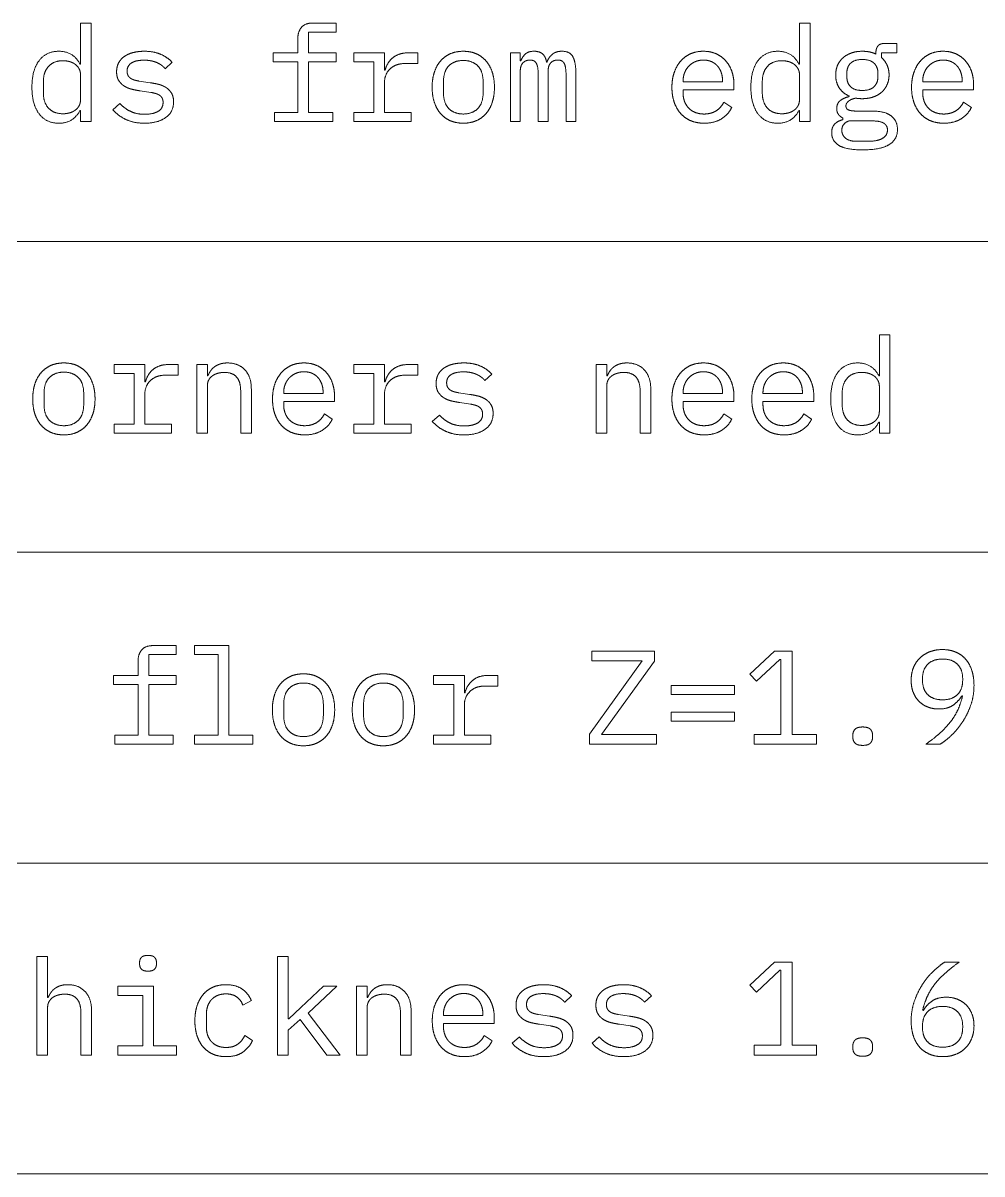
# Model space of a CAD drawing. Header units: millimetres. Extents: x 22 to 584, y 11 to 410.
# Drawn here: x 539.46 to 561.07, y 305 to 330.92 of the extents above; entities that cross this region are included whole.
import ezdxf

# ---------------------------------------------------------------- set-up
doc = ezdxf.new("R2010")
doc.units = ezdxf.units.MM
doc.layers.add('dims', color=7, linetype='Continuous', lineweight=5)

msp = doc.modelspace()

# ---------------------------------------------------------------- linework, layer by layer
at = {"layer": 'dims'}
for p, q in [((540.756, 330.916), (540.756, 329.992)), ((540.996, 330.916), (540.756, 330.916)), ((540.996, 328.696), (540.996, 330.916)), ((545.892, 330.712), (546.513, 330.712)), ((545.892, 330.244), (545.892, 330.712)), ((546.513, 330.916), (545.994, 330.916)), ((546.513, 330.712), (546.513, 330.916)), ((556.956, 330.916), (556.956, 329.992)), ((557.196, 330.916), (556.956, 330.916)), ((557.196, 328.696), (557.196, 330.916)), ((545.652, 330.562), (545.652, 330.244)), ((559.149, 330.454), (558.864, 330.454)), ((559.149, 330.244), (559.149, 330.454)), ((545.1, 330.244), (545.1, 330.04)), ((545.652, 330.244), (545.1, 330.244)), ((546.513, 330.244), (545.892, 330.244)), ((546.513, 330.04), (546.513, 330.244)), ((546.912, 330.244), (546.912, 330.04)), ((547.605, 330.244), (546.912, 330.244)), ((547.605, 329.854), (547.605, 330.244)), ((548.358, 330.244), (548.142, 330.244)), ((548.358, 330.004), (548.358, 330.244)), ((550.443, 330.244), (550.443, 328.696)), ((550.665, 330.244), (550.443, 330.244)), ((550.665, 330.064), (550.665, 330.244)), ((558.678, 330.244), (558.678, 330.217)), ((558.801, 330.244), (559.149, 330.244)), ((558.801, 330.139), (558.801, 330.244)), ((540.756, 329.992), (540.744, 329.992)), ((542.667, 329.884), (542.823, 330.031)), ((545.1, 330.04), (545.652, 330.04)), ((545.652, 330.04), (545.652, 328.9)), ((545.892, 330.04), (546.513, 330.04)), ((545.892, 328.9), (545.892, 330.04)), ((546.912, 330.04), (547.365, 330.04)), ((547.365, 330.04), (547.365, 328.9)), ((548.067, 330.004), (548.358, 330.004)), ((550.677, 330.064), (550.665, 330.064)), ((551.265, 330.037), (551.256, 330.037)), ((556.956, 329.992), (556.944, 329.992)), ((540.756, 329.749), (540.756, 329.191)), ((547.62, 329.854), (547.605, 329.854)), ((550.665, 328.696), (550.665, 329.833)), ((551.07, 329.731), (551.07, 328.696)), ((551.292, 328.696), (551.292, 329.833)), ((551.697, 329.731), (551.697, 328.696)), ((551.919, 328.696), (551.919, 329.77)), ((556.956, 329.749), (556.956, 329.191)), ((558.024, 329.704), (558.024, 329.791)), ((558.723, 329.791), (558.723, 329.704)), ((539.919, 329.338), (539.919, 329.602)), ((542.322, 329.572), (542.079, 329.608)), ((547.605, 328.9), (547.605, 329.569)), ((548.934, 329.359), (548.934, 329.581)), ((549.828, 329.581), (549.828, 329.359)), ((554.334, 329.59), (554.334, 329.611)), ((555.222, 329.59), (554.334, 329.59)), ((554.334, 329.41), (555.48, 329.41)), ((554.334, 329.338), (554.334, 329.41)), ((555.222, 329.623), (555.222, 329.59)), ((555.48, 329.41), (555.48, 329.524)), ((556.119, 329.338), (556.119, 329.602)), ((559.734, 329.59), (559.734, 329.611)), ((560.622, 329.59), (559.734, 329.59)), ((559.734, 329.41), (560.88, 329.41)), ((559.734, 329.338), (559.734, 329.41)), ((560.622, 329.623), (560.622, 329.59)), ((560.88, 329.41), (560.88, 329.524)), ((542.1, 329.389), (542.343, 329.353)), ((555.429, 329.017), (555.252, 329.137)), ((558.075, 329.272), (558.075, 329.26)), ((560.829, 329.017), (560.652, 329.137)), ((540.744, 328.948), (540.756, 328.948)), ((540.756, 328.948), (540.756, 328.696)), ((541.644, 329.104), (541.482, 328.963)), ((545.13, 328.9), (545.13, 328.696)), ((545.652, 328.9), (545.13, 328.9)), ((546.444, 328.9), (545.892, 328.9)), ((546.444, 328.696), (546.444, 328.9)), ((546.912, 328.9), (546.912, 328.696)), ((547.365, 328.9), (546.912, 328.9)), ((548.205, 328.9), (547.605, 328.9)), ((548.205, 328.696), (548.205, 328.9)), ((556.944, 328.948), (556.956, 328.948)), ((556.956, 328.948), (556.956, 328.696)), ((558.594, 328.933), (558.252, 328.933)), ((540.756, 328.696), (540.996, 328.696)), ((545.13, 328.696), (546.444, 328.696)), ((546.912, 328.696), (548.205, 328.696)), ((550.443, 328.696), (550.665, 328.696)), ((551.07, 328.696), (551.292, 328.696)), ((551.697, 328.696), (551.919, 328.696)), ((556.956, 328.696), (557.196, 328.696)), ((557.934, 328.777), (557.934, 328.741)), ((558.066, 328.711), (558.603, 328.711)), ((558.495, 328.252), (558.261, 328.252)), ((436.843, 326), (584, 326)), ((558.756, 323.898), (558.756, 322.974)), ((558.996, 323.898), (558.756, 323.898)), ((558.996, 321.678), (558.996, 323.898)), ((541.512, 323.226), (541.512, 323.022)), ((542.205, 323.226), (541.512, 323.226)), ((542.205, 322.836), (542.205, 323.226)), ((542.958, 323.226), (542.742, 323.226)), ((542.958, 322.986), (542.958, 323.226)), ((543.375, 323.226), (543.375, 321.678)), ((543.615, 323.226), (543.375, 323.226)), ((543.615, 322.974), (543.615, 323.226)), ((546.912, 323.226), (546.912, 323.022)), ((547.605, 323.226), (546.912, 323.226)), ((547.605, 322.836), (547.605, 323.226)), ((548.358, 323.226), (548.142, 323.226)), ((548.358, 322.986), (548.358, 323.226)), ((552.375, 323.226), (552.375, 321.678)), ((552.615, 323.226), (552.375, 323.226)), ((552.615, 322.974), (552.615, 323.226)), ((541.512, 323.022), (541.965, 323.022)), ((541.965, 323.022), (541.965, 321.882)), ((542.667, 322.986), (542.958, 322.986)), ((543.627, 322.974), (543.615, 322.974)), ((546.912, 323.022), (547.365, 323.022)), ((547.365, 323.022), (547.365, 321.882)), ((548.067, 322.986), (548.358, 322.986)), ((549.867, 322.866), (550.023, 323.013)), ((552.627, 322.974), (552.615, 322.974)), ((558.756, 322.974), (558.744, 322.974)), ((542.22, 322.836), (542.205, 322.836)), ((543.615, 321.678), (543.615, 322.752)), ((544.605, 321.678), (544.605, 322.671)), ((547.62, 322.836), (547.605, 322.836)), ((552.615, 321.678), (552.615, 322.752)), ((553.605, 321.678), (553.605, 322.671)), ((558.756, 322.731), (558.756, 322.173)), ((539.934, 322.341), (539.934, 322.563)), ((540.828, 322.563), (540.828, 322.341)), ((542.205, 321.882), (542.205, 322.551)), ((544.365, 322.629), (544.365, 321.678)), ((545.334, 322.572), (545.334, 322.593)), ((546.222, 322.572), (545.334, 322.572)), ((546.222, 322.605), (546.222, 322.572)), ((546.48, 322.392), (546.48, 322.506)), ((547.605, 321.882), (547.605, 322.551)), ((549.522, 322.554), (549.279, 322.59)), ((553.365, 322.629), (553.365, 321.678)), ((554.334, 322.572), (554.334, 322.593)), ((555.222, 322.572), (554.334, 322.572)), ((555.222, 322.605), (555.222, 322.572)), ((555.48, 322.392), (555.48, 322.506)), ((556.134, 322.572), (556.134, 322.593)), ((557.022, 322.572), (556.134, 322.572)), ((557.022, 322.605), (557.022, 322.572)), ((557.28, 322.392), (557.28, 322.506)), ((557.919, 322.32), (557.919, 322.584)), ((545.334, 322.392), (546.48, 322.392)), ((545.334, 322.32), (545.334, 322.392)), ((549.3, 322.371), (549.543, 322.335)), ((554.334, 322.392), (555.48, 322.392)), ((554.334, 322.32), (554.334, 322.392)), ((556.134, 322.392), (557.28, 322.392)), ((556.134, 322.32), (556.134, 322.392)), ((541.512, 321.882), (541.512, 321.678)), ((541.965, 321.882), (541.512, 321.882)), ((542.805, 321.882), (542.205, 321.882)), ((542.805, 321.678), (542.805, 321.882)), ((546.429, 321.999), (546.252, 322.119)), ((546.912, 321.882), (546.912, 321.678)), ((547.365, 321.882), (546.912, 321.882)), ((548.205, 321.882), (547.605, 321.882)), ((548.205, 321.678), (548.205, 321.882)), ((548.844, 322.086), (548.682, 321.945)), ((555.429, 321.999), (555.252, 322.119)), ((557.229, 321.999), (557.052, 322.119)), ((558.744, 321.93), (558.756, 321.93)), ((558.756, 321.93), (558.756, 321.678)), ((541.512, 321.678), (542.805, 321.678)), ((543.375, 321.678), (543.615, 321.678)), ((544.365, 321.678), (544.605, 321.678)), ((546.912, 321.678), (548.205, 321.678)), ((552.375, 321.678), (552.615, 321.678)), ((553.365, 321.678), (553.605, 321.678)), ((558.756, 321.678), (558.996, 321.678)), ((436.843, 319), (584, 319)), ((542.292, 316.694), (542.913, 316.694)), ((542.292, 316.226), (542.292, 316.694)), ((542.913, 316.898), (542.394, 316.898)), ((542.913, 316.694), (542.913, 316.898)), ((543.321, 316.898), (543.321, 316.694)), ((544.101, 316.898), (543.321, 316.898)), ((543.321, 316.694), (543.861, 316.694)), ((543.861, 316.694), (543.861, 314.882)), ((544.101, 314.882), (544.101, 316.898)), ((552.276, 316.772), (552.276, 316.553)), ((553.686, 316.772), (552.276, 316.772)), ((553.686, 316.547), (553.686, 316.772)), ((556.395, 316.772), (555.84, 316.253)), ((556.788, 316.772), (556.395, 316.772)), ((556.788, 314.897), (556.788, 316.772)), ((542.052, 316.544), (542.052, 316.226)), ((553.41, 316.553), (552.225, 314.903)), ((552.276, 316.553), (553.41, 316.553)), ((552.498, 314.897), (553.686, 316.547)), ((555.987, 316.094), (556.515, 316.586)), ((556.515, 316.586), (556.536, 316.586)), ((556.536, 316.586), (556.536, 314.897)), ((541.5, 316.226), (541.5, 316.022)), ((542.052, 316.226), (541.5, 316.226)), ((542.913, 316.226), (542.292, 316.226)), ((542.913, 316.022), (542.913, 316.226)), ((548.712, 316.226), (548.712, 316.022)), ((549.405, 316.226), (548.712, 316.226)), ((549.405, 315.836), (549.405, 316.226)), ((550.158, 316.226), (549.942, 316.226)), ((550.158, 315.986), (550.158, 316.226)), ((555.84, 316.253), (555.987, 316.094)), ((541.5, 316.022), (542.052, 316.022)), ((542.052, 316.022), (542.052, 314.882)), ((542.292, 316.022), (542.913, 316.022)), ((542.292, 314.882), (542.292, 316.022)), ((548.712, 316.022), (549.165, 316.022)), ((549.165, 316.022), (549.165, 314.882)), ((549.867, 315.986), (550.158, 315.986)), ((554.067, 315.998), (554.067, 315.794)), ((555.495, 315.998), (554.067, 315.998)), ((555.495, 315.794), (555.495, 315.998)), ((559.728, 316.124), (559.728, 316.148)), ((560.634, 316.148), (560.634, 316.124)), ((549.42, 315.836), (549.405, 315.836)), ((554.067, 315.794), (555.495, 315.794)), ((560.616, 315.77), (560.631, 315.764)), ((545.334, 315.341), (545.334, 315.563)), ((546.228, 315.563), (546.228, 315.341)), ((547.134, 315.341), (547.134, 315.563)), ((548.028, 315.563), (548.028, 315.341)), ((549.405, 314.882), (549.405, 315.551)), ((554.067, 315.398), (554.067, 315.194)), ((555.495, 315.398), (554.067, 315.398)), ((555.495, 315.194), (555.495, 315.398)), ((554.067, 315.194), (555.495, 315.194)), ((541.53, 314.882), (541.53, 314.678)), ((542.052, 314.882), (541.53, 314.882)), ((542.844, 314.882), (542.292, 314.882)), ((542.844, 314.678), (542.844, 314.882)), ((543.321, 314.882), (543.321, 314.678)), ((543.861, 314.882), (543.321, 314.882)), ((544.641, 314.882), (544.101, 314.882)), ((544.641, 314.678), (544.641, 314.882)), ((548.712, 314.882), (548.712, 314.678)), ((549.165, 314.882), (548.712, 314.882)), ((550.005, 314.882), (549.405, 314.882)), ((550.005, 314.678), (550.005, 314.882)), ((552.225, 314.903), (552.225, 314.678)), ((553.737, 314.897), (552.498, 314.897)), ((553.737, 314.678), (553.737, 314.897)), ((555.936, 314.897), (555.936, 314.678)), ((556.536, 314.897), (555.936, 314.897)), ((557.34, 314.897), (556.788, 314.897)), ((557.34, 314.678), (557.34, 314.897)), ((558.159, 314.885), (558.159, 314.831)), ((558.603, 314.831), (558.603, 314.885)), ((541.53, 314.678), (542.844, 314.678)), ((543.321, 314.678), (544.641, 314.678)), ((548.712, 314.678), (550.005, 314.678)), ((552.225, 314.678), (553.737, 314.678)), ((555.936, 314.678), (557.34, 314.678)), ((559.806, 314.678), (560.13, 314.678)), ((436.843, 312), (584, 312)), ((539.775, 309.898), (539.775, 307.678)), ((540.015, 309.898), (539.775, 309.898)), ((540.015, 308.974), (540.015, 309.898)), ((542.088, 309.769), (542.088, 309.721)), ((542.466, 309.721), (542.466, 309.769)), ((545.196, 309.898), (545.196, 307.678)), ((545.436, 309.898), (545.196, 309.898)), ((545.436, 308.497), (545.436, 309.898)), ((556.395, 309.772), (555.84, 309.253)), ((556.788, 309.772), (556.395, 309.772)), ((556.788, 307.897), (556.788, 309.772)), ((560.556, 309.772), (560.232, 309.772)), ((555.987, 309.094), (556.515, 309.586)), ((556.515, 309.586), (556.536, 309.586)), ((556.536, 309.586), (556.536, 307.897)), ((541.599, 309.226), (541.599, 309.022)), ((542.397, 309.226), (541.599, 309.226)), ((542.397, 307.882), (542.397, 309.226)), ((546.234, 309.226), (545.718, 308.752)), ((545.886, 308.62), (546.528, 309.226)), ((546.528, 309.226), (546.234, 309.226)), ((546.975, 309.226), (546.975, 307.678)), ((547.215, 309.226), (546.975, 309.226)), ((547.215, 308.974), (547.215, 309.226)), ((555.84, 309.253), (555.987, 309.094)), ((540.027, 308.974), (540.015, 308.974)), ((541.599, 309.022), (542.157, 309.022)), ((542.157, 309.022), (542.157, 307.882)), ((547.227, 308.974), (547.215, 308.974)), ((551.667, 308.866), (551.823, 309.013)), ((553.467, 308.866), (553.623, 309.013)), ((540.015, 307.678), (540.015, 308.752)), ((541.005, 307.678), (541.005, 308.671)), ((544.413, 308.803), (544.605, 308.905)), ((545.718, 308.752), (545.448, 308.497)), ((547.215, 307.678), (547.215, 308.752)), ((548.205, 307.678), (548.205, 308.671)), ((559.746, 308.68), (559.731, 308.686)), ((540.765, 308.629), (540.765, 307.678)), ((543.591, 308.32), (543.591, 308.584)), ((545.448, 308.497), (545.436, 308.497)), ((545.436, 308.239), (545.703, 308.482)), ((545.703, 308.482), (546.306, 307.678)), ((546.603, 307.678), (545.886, 308.62)), ((547.965, 308.629), (547.965, 307.678)), ((548.934, 308.572), (548.934, 308.593)), ((549.822, 308.572), (548.934, 308.572)), ((549.822, 308.605), (549.822, 308.572)), ((550.08, 308.392), (550.08, 308.506)), ((551.322, 308.554), (551.079, 308.59)), ((553.122, 308.554), (552.879, 308.59)), ((545.436, 307.678), (545.436, 308.239)), ((548.934, 308.392), (550.08, 308.392)), ((548.934, 308.32), (548.934, 308.392)), ((551.1, 308.371), (551.343, 308.335)), ((552.9, 308.371), (553.143, 308.335)), ((559.728, 308.302), (559.728, 308.326)), ((560.634, 308.326), (560.634, 308.302)), ((544.629, 308.002), (544.458, 308.119)), ((550.029, 307.999), (549.852, 308.119)), ((550.644, 308.086), (550.482, 307.945)), ((552.444, 308.086), (552.282, 307.945)), ((555.936, 307.897), (555.936, 307.678)), ((556.536, 307.897), (555.936, 307.897)), ((557.34, 307.897), (556.788, 307.897)), ((557.34, 307.678), (557.34, 307.897)), ((558.159, 307.885), (558.159, 307.831)), ((558.603, 307.831), (558.603, 307.885)), ((539.775, 307.678), (540.015, 307.678)), ((540.765, 307.678), (541.005, 307.678)), ((541.599, 307.882), (541.599, 307.678)), ((542.157, 307.882), (541.599, 307.882)), ((541.599, 307.678), (542.919, 307.678)), ((542.919, 307.882), (542.397, 307.882)), ((542.919, 307.678), (542.919, 307.882)), ((545.196, 307.678), (545.436, 307.678)), ((546.306, 307.678), (546.603, 307.678)), ((546.975, 307.678), (547.215, 307.678)), ((547.965, 307.678), (548.205, 307.678)), ((555.936, 307.678), (557.34, 307.678)), ((436.843, 305), (584, 305))]:
    msp.add_line(p, q, dxfattribs=at)
for points in [[(545.652, 330.562), (545.652, 330.718), (545.734, 330.817)], [(545.734, 330.817), (545.817, 330.916), (545.994, 330.916)], [(558.72, 330.394), (558.762, 330.454), (558.864, 330.454)], [(539.821, 330.067), (539.982, 330.28), (540.267, 330.28)], [(540.267, 330.28), (540.594, 330.28), (540.744, 329.992)], [(541.746, 330.164), (541.83, 330.223), (541.944, 330.251)], [(541.944, 330.251), (542.058, 330.28), (542.193, 330.28)], [(542.193, 330.28), (542.403, 330.28), (542.557, 330.214)], [(542.557, 330.214), (542.712, 330.148), (542.823, 330.031)], [(547.801, 330.14), (547.935, 330.244), (548.142, 330.244)], [(548.866, 330.059), (548.958, 330.166), (549.088, 330.223)], [(549.088, 330.223), (549.219, 330.28), (549.381, 330.28)], [(549.381, 330.28), (549.543, 330.28), (549.673, 330.223)], [(549.673, 330.223), (549.804, 330.166), (549.895, 330.059)], [(550.677, 330.064), (550.713, 330.154), (550.779, 330.217)], [(550.779, 330.217), (550.845, 330.28), (550.974, 330.28)], [(550.974, 330.28), (551.109, 330.28), (551.175, 330.213)], [(551.175, 330.213), (551.241, 330.145), (551.256, 330.037)], [(551.265, 330.037), (551.307, 330.142), (551.385, 330.211)], [(551.385, 330.211), (551.463, 330.28), (551.601, 330.28)], [(551.601, 330.28), (551.79, 330.28), (551.854, 330.148)], [(554.28, 330.059), (554.373, 330.166), (554.503, 330.223)], [(554.503, 330.223), (554.634, 330.28), (554.793, 330.28)], [(554.793, 330.28), (554.949, 330.28), (555.076, 330.223)], [(555.076, 330.223), (555.204, 330.166), (555.294, 330.065)], [(556.021, 330.067), (556.182, 330.28), (556.467, 330.28)], [(556.467, 330.28), (556.794, 330.28), (556.944, 329.992)], [(557.935, 330.131), (558.015, 330.202), (558.126, 330.241)], [(558.126, 330.241), (558.237, 330.28), (558.372, 330.28)], [(558.372, 330.28), (558.546, 330.28), (558.678, 330.217)], [(558.678, 330.244), (558.678, 330.334), (558.72, 330.394)], [(559.68, 330.059), (559.773, 330.166), (559.903, 330.223)], [(559.903, 330.223), (560.034, 330.28), (560.193, 330.28)], [(560.193, 330.28), (560.349, 330.28), (560.476, 330.223)], [(560.476, 330.223), (560.604, 330.166), (560.694, 330.065)], [(539.661, 329.47), (539.661, 329.854), (539.821, 330.067)], [(540.034, 329.939), (539.919, 329.812), (539.919, 329.602)], [(540.36, 330.067), (540.15, 330.067), (540.034, 329.939)], [(540.513, 330.046), (540.441, 330.067), (540.36, 330.067)], [(540.639, 329.984), (540.585, 330.025), (540.513, 330.046)], [(540.724, 329.885), (540.693, 329.944), (540.639, 329.984)], [(541.569, 329.818), (541.569, 329.935), (541.615, 330.02)], [(541.615, 330.02), (541.662, 330.106), (541.746, 330.164)], [(541.903, 330.016), (541.806, 329.953), (541.806, 329.833)], [(542.184, 330.079), (542.001, 330.079), (541.903, 330.016)], [(542.364, 330.061), (542.286, 330.079), (542.184, 330.079)], [(542.5, 330.014), (542.442, 330.043), (542.364, 330.061)], [(542.599, 329.951), (542.559, 329.986), (542.5, 330.014)], [(542.667, 329.884), (542.64, 329.917), (542.599, 329.951)], [(547.62, 329.854), (547.668, 330.037), (547.801, 330.14)], [(548.067, 330.004), (547.86, 330.004), (547.732, 329.884)], [(548.727, 329.803), (548.775, 329.953), (548.866, 330.059)], [(549.057, 329.953), (548.934, 329.833), (548.934, 329.581)], [(549.381, 330.073), (549.18, 330.073), (549.057, 329.953)], [(549.705, 329.953), (549.582, 330.073), (549.381, 330.073)], [(549.828, 329.581), (549.828, 329.833), (549.705, 329.953)], [(549.895, 330.059), (549.987, 329.953), (550.035, 329.803)], [(550.726, 330.02), (550.665, 329.959), (550.665, 329.833)], [(550.884, 330.082), (550.788, 330.082), (550.726, 330.02)], [(551.029, 330.005), (550.989, 330.082), (550.884, 330.082)], [(551.07, 329.731), (551.07, 329.929), (551.029, 330.005)], [(551.352, 330.02), (551.292, 329.959), (551.292, 329.833)], [(551.508, 330.082), (551.412, 330.082), (551.352, 330.02)], [(551.656, 330.005), (551.616, 330.082), (551.508, 330.082)], [(551.697, 329.731), (551.697, 329.929), (551.656, 330.005)], [(551.854, 330.148), (551.919, 330.016), (551.919, 329.77)], [(554.134, 329.803), (554.187, 329.953), (554.28, 330.059)], [(554.464, 329.947), (554.403, 329.884), (554.368, 329.798)], [(554.61, 330.046), (554.526, 330.01), (554.464, 329.947)], [(554.793, 330.082), (554.694, 330.082), (554.61, 330.046)], [(554.968, 330.049), (554.889, 330.082), (554.793, 330.082)], [(555.103, 329.954), (555.048, 330.016), (554.968, 330.049)], [(555.19, 329.809), (555.159, 329.893), (555.103, 329.954)], [(555.294, 330.065), (555.384, 329.965), (555.432, 329.827)], [(555.861, 329.47), (555.861, 329.854), (556.021, 330.067)], [(556.234, 329.939), (556.119, 329.812), (556.119, 329.602)], [(556.56, 330.067), (556.35, 330.067), (556.234, 329.939)], [(556.713, 330.046), (556.641, 330.067), (556.56, 330.067)], [(556.839, 329.984), (556.785, 330.025), (556.713, 330.046)], [(556.924, 329.885), (556.893, 329.944), (556.839, 329.984)], [(557.772, 329.746), (557.772, 329.863), (557.814, 329.962)], [(557.814, 329.962), (557.856, 330.061), (557.935, 330.131)], [(558.108, 330.011), (558.024, 329.929), (558.024, 329.791)], [(558.372, 330.094), (558.192, 330.094), (558.108, 330.011)], [(558.637, 330.011), (558.552, 330.094), (558.372, 330.094)], [(558.723, 329.791), (558.723, 329.929), (558.637, 330.011)], [(558.801, 330.139), (558.885, 330.067), (558.93, 329.968)], [(558.93, 329.968), (558.975, 329.869), (558.975, 329.746)], [(559.534, 329.803), (559.587, 329.953), (559.68, 330.059)], [(559.864, 329.947), (559.803, 329.884), (559.768, 329.798)], [(560.01, 330.046), (559.926, 330.01), (559.864, 329.947)], [(560.193, 330.082), (560.094, 330.082), (560.01, 330.046)], [(560.368, 330.049), (560.289, 330.082), (560.193, 330.082)], [(560.503, 329.954), (560.448, 330.016), (560.368, 330.049)], [(560.59, 329.809), (560.559, 329.893), (560.503, 329.954)], [(560.694, 330.065), (560.784, 329.965), (560.832, 329.827)], [(540.756, 329.749), (540.756, 329.827), (540.724, 329.885)], [(541.621, 329.614), (541.569, 329.692), (541.569, 329.818)], [(541.806, 329.833), (541.806, 329.773), (541.828, 329.732)], [(541.828, 329.732), (541.851, 329.692), (541.89, 329.668)], [(541.89, 329.668), (541.929, 329.644), (541.978, 329.63)], [(547.732, 329.884), (547.605, 329.764), (547.605, 329.569)], [(548.679, 329.47), (548.679, 329.653), (548.727, 329.803)], [(550.035, 329.803), (550.083, 329.653), (550.083, 329.47)], [(554.082, 329.467), (554.082, 329.653), (554.134, 329.803)], [(554.368, 329.798), (554.334, 329.713), (554.334, 329.611)], [(555.222, 329.623), (555.222, 329.725), (555.19, 329.809)], [(555.432, 329.827), (555.48, 329.689), (555.48, 329.524)], [(556.956, 329.749), (556.956, 329.827), (556.924, 329.885)], [(557.851, 329.458), (557.772, 329.581), (557.772, 329.746)], [(558.024, 329.704), (558.024, 329.566), (558.108, 329.482)], [(558.637, 329.482), (558.723, 329.566), (558.723, 329.704)], [(558.975, 329.746), (558.975, 329.629), (558.931, 329.53)], [(559.482, 329.467), (559.482, 329.653), (559.534, 329.803)], [(559.768, 329.798), (559.734, 329.713), (559.734, 329.611)], [(560.622, 329.623), (560.622, 329.725), (560.59, 329.809)], [(560.832, 329.827), (560.88, 329.689), (560.88, 329.524)], [(539.821, 328.873), (539.661, 329.086), (539.661, 329.47)], [(541.752, 329.489), (541.674, 329.536), (541.621, 329.614)], [(541.924, 329.422), (541.83, 329.443), (541.752, 329.489)], [(542.1, 329.389), (542.019, 329.401), (541.924, 329.422)], [(541.978, 329.63), (542.028, 329.617), (542.079, 329.608)], [(542.322, 329.572), (542.406, 329.56), (542.499, 329.539)], [(542.499, 329.539), (542.592, 329.518), (542.67, 329.471)], [(542.67, 329.471), (542.748, 329.425), (542.8, 329.347)], [(548.727, 329.135), (548.679, 329.284), (548.679, 329.47)], [(550.083, 329.47), (550.083, 329.284), (550.035, 329.135)], [(554.133, 329.135), (554.082, 329.284), (554.082, 329.467)], [(556.021, 328.873), (555.861, 329.086), (555.861, 329.47)], [(558.075, 329.272), (557.931, 329.335), (557.851, 329.458)], [(558.108, 329.482), (558.192, 329.398), (558.372, 329.398)], [(558.372, 329.398), (558.552, 329.398), (558.637, 329.482)], [(558.931, 329.53), (558.888, 329.431), (558.81, 329.36)], [(559.533, 329.135), (559.482, 329.284), (559.482, 329.467)], [(539.919, 329.338), (539.919, 329.128), (540.034, 329)], [(540.724, 329.054), (540.756, 329.113), (540.756, 329.191)], [(542.445, 329.33), (542.397, 329.344), (542.343, 329.353)], [(542.532, 329.293), (542.493, 329.317), (542.445, 329.33)], [(542.593, 329.228), (542.571, 329.269), (542.532, 329.293)], [(542.616, 329.128), (542.616, 329.188), (542.593, 329.228)], [(542.853, 329.143), (542.853, 328.912), (542.674, 328.786)], [(542.8, 329.347), (542.853, 329.269), (542.853, 329.143)], [(548.866, 328.88), (548.775, 328.987), (548.727, 329.135)], [(548.934, 329.359), (548.934, 329.107), (549.057, 328.987)], [(549.705, 328.987), (549.828, 329.107), (549.828, 329.359)], [(550.035, 329.135), (549.987, 328.987), (549.895, 328.88)], [(554.278, 328.88), (554.184, 328.987), (554.133, 329.135)], [(554.334, 329.338), (554.334, 329.236), (554.367, 329.149)], [(554.367, 329.149), (554.4, 329.062), (554.461, 328.999)], [(555.078, 328.939), (555.192, 329.011), (555.252, 329.137)], [(556.119, 329.338), (556.119, 329.128), (556.234, 329)], [(556.924, 329.054), (556.956, 329.113), (556.956, 329.191)], [(557.796, 328.99), (557.796, 329.11), (557.875, 329.17)], [(557.875, 329.17), (557.955, 329.23), (558.075, 329.26)], [(558.078, 329.168), (558.045, 329.146), (558.024, 329.116)], [(558.15, 329.204), (558.111, 329.191), (558.078, 329.168)], [(558.225, 329.224), (558.189, 329.218), (558.15, 329.204)], [(558.297, 329.215), (558.261, 329.218), (558.225, 329.224)], [(558.372, 329.212), (558.333, 329.212), (558.297, 329.215)], [(558.619, 329.251), (558.507, 329.212), (558.372, 329.212)], [(558.81, 329.36), (558.732, 329.29), (558.619, 329.251)], [(559.678, 328.88), (559.584, 328.987), (559.533, 329.135)], [(559.734, 329.338), (559.734, 329.236), (559.767, 329.149)], [(559.767, 329.149), (559.8, 329.062), (559.861, 328.999)], [(560.478, 328.939), (560.592, 329.011), (560.652, 329.137)], [(540.034, 329), (540.15, 328.873), (540.36, 328.873)], [(540.744, 328.948), (540.594, 328.66), (540.267, 328.66)], [(540.36, 328.873), (540.441, 328.873), (540.513, 328.894)], [(540.513, 328.894), (540.585, 328.915), (540.639, 328.955)], [(540.639, 328.955), (540.693, 328.996), (540.724, 329.054)], [(541.78, 328.743), (541.605, 328.825), (541.482, 328.963)], [(541.644, 329.104), (541.755, 328.987), (541.887, 328.924)], [(541.887, 328.924), (542.019, 328.861), (542.205, 328.861)], [(542.205, 328.861), (542.385, 328.861), (542.5, 328.925)], [(542.5, 328.925), (542.616, 328.99), (542.616, 329.128)], [(549.088, 328.717), (548.958, 328.774), (548.866, 328.88)], [(549.057, 328.987), (549.18, 328.867), (549.381, 328.867)], [(549.381, 328.867), (549.582, 328.867), (549.705, 328.987)], [(549.895, 328.88), (549.804, 328.774), (549.673, 328.717)], [(554.506, 328.717), (554.373, 328.774), (554.278, 328.88)], [(554.461, 328.999), (554.523, 328.936), (554.611, 328.901)], [(554.611, 328.901), (554.7, 328.867), (554.808, 328.867)], [(554.808, 328.867), (554.964, 328.867), (555.078, 328.939)], [(555.429, 329.017), (555.36, 328.861), (555.199, 328.76)], [(556.234, 329), (556.35, 328.873), (556.56, 328.873)], [(556.944, 328.948), (556.794, 328.66), (556.467, 328.66)], [(556.56, 328.873), (556.641, 328.873), (556.713, 328.894)], [(556.713, 328.894), (556.785, 328.915), (556.839, 328.955)], [(556.839, 328.955), (556.893, 328.996), (556.924, 329.054)], [(557.832, 328.861), (557.796, 328.912), (557.796, 328.99)], [(558.024, 329.116), (558.003, 329.086), (558.003, 329.047)], [(558.003, 329.047), (558.003, 328.978), (558.072, 328.955)], [(558.072, 328.955), (558.141, 328.933), (558.252, 328.933)], [(558.594, 328.933), (558.894, 328.933), (559.029, 328.82)], [(559.906, 328.717), (559.773, 328.774), (559.678, 328.88)], [(559.861, 328.999), (559.923, 328.936), (560.011, 328.901)], [(560.011, 328.901), (560.1, 328.867), (560.208, 328.867)], [(560.208, 328.867), (560.364, 328.867), (560.478, 328.939)], [(560.829, 329.017), (560.76, 328.861), (560.599, 328.76)], [(540.267, 328.66), (539.982, 328.66), (539.821, 328.873)], [(542.199, 328.66), (541.956, 328.66), (541.78, 328.743)], [(542.674, 328.786), (542.496, 328.66), (542.199, 328.66)], [(549.381, 328.66), (549.219, 328.66), (549.088, 328.717)], [(549.673, 328.717), (549.543, 328.66), (549.381, 328.66)], [(554.808, 328.66), (554.64, 328.66), (554.506, 328.717)], [(555.199, 328.76), (555.039, 328.66), (554.808, 328.66)], [(556.467, 328.66), (556.182, 328.66), (556.021, 328.873)], [(557.682, 328.444), (557.682, 328.57), (557.748, 328.639)], [(557.748, 328.639), (557.814, 328.708), (557.934, 328.741)], [(557.934, 328.777), (557.868, 328.81), (557.832, 328.861)], [(558.066, 328.711), (557.91, 328.648), (557.91, 328.501)], [(558.864, 328.655), (558.789, 328.711), (558.603, 328.711)], [(558.939, 328.507), (558.939, 328.6), (558.864, 328.655)], [(559.029, 328.82), (559.164, 328.708), (559.164, 328.519)], [(560.208, 328.66), (560.04, 328.66), (559.906, 328.717)], [(560.599, 328.76), (560.439, 328.66), (560.208, 328.66)], [(557.845, 328.159), (557.682, 328.258), (557.682, 328.444)], [(557.91, 328.501), (557.91, 328.399), (557.991, 328.325)], [(558.822, 328.316), (558.939, 328.381), (558.939, 328.507)], [(559.164, 328.519), (559.164, 328.285), (558.969, 328.173)], [(558.384, 328.06), (558.009, 328.06), (557.845, 328.159)], [(557.991, 328.325), (558.072, 328.252), (558.261, 328.252)], [(558.969, 328.173), (558.774, 328.06), (558.384, 328.06)], [(558.495, 328.252), (558.705, 328.252), (558.822, 328.316)], [(539.866, 323.041), (539.958, 323.148), (540.088, 323.205)], [(540.088, 323.205), (540.219, 323.262), (540.381, 323.262)], [(540.381, 323.262), (540.543, 323.262), (540.673, 323.205)], [(540.673, 323.205), (540.804, 323.148), (540.895, 323.041)], [(542.401, 323.122), (542.535, 323.226), (542.742, 323.226)], [(543.687, 323.083), (543.723, 323.136), (543.775, 323.175)], [(543.775, 323.175), (543.828, 323.214), (543.9, 323.238)], [(543.9, 323.238), (543.972, 323.262), (544.068, 323.262)], [(544.068, 323.262), (544.311, 323.262), (544.458, 323.108)], [(545.28, 323.041), (545.373, 323.148), (545.503, 323.205)], [(545.503, 323.205), (545.634, 323.262), (545.793, 323.262)], [(545.793, 323.262), (545.949, 323.262), (546.076, 323.205)], [(546.076, 323.205), (546.204, 323.148), (546.294, 323.048)], [(547.801, 323.122), (547.935, 323.226), (548.142, 323.226)], [(548.946, 323.146), (549.03, 323.205), (549.144, 323.234)], [(549.144, 323.234), (549.258, 323.262), (549.393, 323.262)], [(549.393, 323.262), (549.603, 323.262), (549.757, 323.196)], [(549.757, 323.196), (549.912, 323.13), (550.023, 323.013)], [(552.687, 323.083), (552.723, 323.136), (552.775, 323.175)], [(552.775, 323.175), (552.828, 323.214), (552.9, 323.238)], [(552.9, 323.238), (552.972, 323.262), (553.068, 323.262)], [(553.068, 323.262), (553.311, 323.262), (553.458, 323.108)], [(554.28, 323.041), (554.373, 323.148), (554.503, 323.205)], [(554.503, 323.205), (554.634, 323.262), (554.793, 323.262)], [(554.793, 323.262), (554.949, 323.262), (555.076, 323.205)], [(555.076, 323.205), (555.204, 323.148), (555.294, 323.048)], [(556.08, 323.041), (556.173, 323.148), (556.303, 323.205)], [(556.303, 323.205), (556.434, 323.262), (556.593, 323.262)], [(556.593, 323.262), (556.749, 323.262), (556.876, 323.205)], [(556.876, 323.205), (557.004, 323.148), (557.094, 323.048)], [(557.821, 323.049), (557.982, 323.262), (558.267, 323.262)], [(558.267, 323.262), (558.594, 323.262), (558.744, 322.974)], [(539.727, 322.785), (539.775, 322.935), (539.866, 323.041)], [(540.057, 322.935), (539.934, 322.815), (539.934, 322.563)], [(540.381, 323.055), (540.18, 323.055), (540.057, 322.935)], [(540.705, 322.935), (540.582, 323.055), (540.381, 323.055)], [(540.828, 322.563), (540.828, 322.815), (540.705, 322.935)], [(540.895, 323.041), (540.987, 322.935), (541.035, 322.785)], [(542.22, 322.836), (542.268, 323.019), (542.401, 323.122)], [(542.667, 322.986), (542.46, 322.986), (542.332, 322.866)], [(543.627, 322.974), (543.651, 323.031), (543.687, 323.083)], [(543.735, 322.977), (543.681, 322.941), (543.648, 322.884)], [(543.858, 323.031), (543.789, 323.013), (543.735, 322.977)], [(543.999, 323.049), (543.927, 323.049), (543.858, 323.031)], [(544.272, 322.945), (544.179, 323.049), (543.999, 323.049)], [(544.365, 322.629), (544.365, 322.842), (544.272, 322.945)], [(544.458, 323.108), (544.605, 322.953), (544.605, 322.671)], [(545.134, 322.785), (545.187, 322.935), (545.28, 323.041)], [(545.464, 322.929), (545.403, 322.866), (545.368, 322.78)], [(545.61, 323.028), (545.526, 322.992), (545.464, 322.929)], [(545.793, 323.064), (545.694, 323.064), (545.61, 323.028)], [(545.968, 323.031), (545.889, 323.064), (545.793, 323.064)], [(546.103, 322.936), (546.048, 322.998), (545.968, 323.031)], [(546.19, 322.791), (546.159, 322.875), (546.103, 322.936)], [(546.294, 323.048), (546.384, 322.947), (546.432, 322.809)], [(547.62, 322.836), (547.668, 323.019), (547.801, 323.122)], [(548.067, 322.986), (547.86, 322.986), (547.732, 322.866)], [(548.769, 322.8), (548.769, 322.917), (548.815, 323.002)], [(548.815, 323.002), (548.862, 323.088), (548.946, 323.146)], [(549.103, 322.998), (549.006, 322.935), (549.006, 322.815)], [(549.384, 323.061), (549.201, 323.061), (549.103, 322.998)], [(549.564, 323.043), (549.486, 323.061), (549.384, 323.061)], [(549.7, 322.996), (549.642, 323.025), (549.564, 323.043)], [(549.799, 322.933), (549.759, 322.968), (549.7, 322.996)], [(549.867, 322.866), (549.84, 322.899), (549.799, 322.933)], [(552.627, 322.974), (552.651, 323.031), (552.687, 323.083)], [(552.735, 322.977), (552.681, 322.941), (552.648, 322.884)], [(552.858, 323.031), (552.789, 323.013), (552.735, 322.977)], [(552.999, 323.049), (552.927, 323.049), (552.858, 323.031)], [(553.272, 322.945), (553.179, 323.049), (552.999, 323.049)], [(553.365, 322.629), (553.365, 322.842), (553.272, 322.945)], [(553.458, 323.108), (553.605, 322.953), (553.605, 322.671)], [(554.134, 322.785), (554.187, 322.935), (554.28, 323.041)], [(554.464, 322.929), (554.403, 322.866), (554.368, 322.78)], [(554.61, 323.028), (554.526, 322.992), (554.464, 322.929)], [(554.793, 323.064), (554.694, 323.064), (554.61, 323.028)], [(554.968, 323.031), (554.889, 323.064), (554.793, 323.064)], [(555.103, 322.936), (555.048, 322.998), (554.968, 323.031)], [(555.19, 322.791), (555.159, 322.875), (555.103, 322.936)], [(555.294, 323.048), (555.384, 322.947), (555.432, 322.809)], [(555.934, 322.785), (555.987, 322.935), (556.08, 323.041)], [(556.264, 322.929), (556.203, 322.866), (556.168, 322.78)], [(556.41, 323.028), (556.326, 322.992), (556.264, 322.929)], [(556.593, 323.064), (556.494, 323.064), (556.41, 323.028)], [(556.768, 323.031), (556.689, 323.064), (556.593, 323.064)], [(556.903, 322.936), (556.848, 322.998), (556.768, 323.031)], [(556.99, 322.791), (556.959, 322.875), (556.903, 322.936)], [(557.094, 323.048), (557.184, 322.947), (557.232, 322.809)], [(557.661, 322.452), (557.661, 322.836), (557.821, 323.049)], [(558.034, 322.921), (557.919, 322.794), (557.919, 322.584)], [(558.36, 323.049), (558.15, 323.049), (558.034, 322.921)], [(558.513, 323.028), (558.441, 323.049), (558.36, 323.049)], [(558.639, 322.966), (558.585, 323.007), (558.513, 323.028)], [(558.724, 322.867), (558.693, 322.926), (558.639, 322.966)], [(539.679, 322.452), (539.679, 322.635), (539.727, 322.785)], [(541.035, 322.785), (541.083, 322.635), (541.083, 322.452)], [(542.332, 322.866), (542.205, 322.746), (542.205, 322.551)], [(543.648, 322.884), (543.615, 322.827), (543.615, 322.752)], [(545.082, 322.449), (545.082, 322.635), (545.134, 322.785)], [(545.368, 322.78), (545.334, 322.695), (545.334, 322.593)], [(546.222, 322.605), (546.222, 322.707), (546.19, 322.791)], [(546.432, 322.809), (546.48, 322.671), (546.48, 322.506)], [(547.732, 322.866), (547.605, 322.746), (547.605, 322.551)], [(548.821, 322.596), (548.769, 322.674), (548.769, 322.8)], [(549.006, 322.815), (549.006, 322.755), (549.028, 322.714)], [(549.028, 322.714), (549.051, 322.674), (549.09, 322.65)], [(552.648, 322.884), (552.615, 322.827), (552.615, 322.752)], [(554.082, 322.449), (554.082, 322.635), (554.134, 322.785)], [(554.368, 322.78), (554.334, 322.695), (554.334, 322.593)], [(555.222, 322.605), (555.222, 322.707), (555.19, 322.791)], [(555.432, 322.809), (555.48, 322.671), (555.48, 322.506)], [(555.882, 322.449), (555.882, 322.635), (555.934, 322.785)], [(556.168, 322.78), (556.134, 322.695), (556.134, 322.593)], [(557.022, 322.605), (557.022, 322.707), (556.99, 322.791)], [(557.232, 322.809), (557.28, 322.671), (557.28, 322.506)], [(558.756, 322.731), (558.756, 322.809), (558.724, 322.867)], [(539.727, 322.117), (539.679, 322.266), (539.679, 322.452)], [(541.083, 322.452), (541.083, 322.266), (541.035, 322.117)], [(545.133, 322.117), (545.082, 322.266), (545.082, 322.449)], [(548.952, 322.471), (548.874, 322.518), (548.821, 322.596)], [(549.124, 322.404), (549.03, 322.425), (548.952, 322.471)], [(549.09, 322.65), (549.129, 322.626), (549.178, 322.612)], [(549.3, 322.371), (549.219, 322.383), (549.124, 322.404)], [(549.178, 322.612), (549.228, 322.599), (549.279, 322.59)], [(549.522, 322.554), (549.606, 322.542), (549.699, 322.521)], [(549.699, 322.521), (549.792, 322.5), (549.87, 322.454)], [(549.87, 322.454), (549.948, 322.407), (550, 322.329)], [(554.133, 322.117), (554.082, 322.266), (554.082, 322.449)], [(555.933, 322.117), (555.882, 322.266), (555.882, 322.449)], [(557.821, 321.855), (557.661, 322.068), (557.661, 322.452)], [(539.934, 322.341), (539.934, 322.089), (540.057, 321.969)], [(540.705, 321.969), (540.828, 322.089), (540.828, 322.341)], [(545.334, 322.32), (545.334, 322.218), (545.367, 322.131)], [(549.645, 322.312), (549.597, 322.326), (549.543, 322.335)], [(549.732, 322.275), (549.693, 322.299), (549.645, 322.312)], [(549.793, 322.21), (549.771, 322.251), (549.732, 322.275)], [(549.816, 322.11), (549.816, 322.17), (549.793, 322.21)], [(550, 322.329), (550.053, 322.251), (550.053, 322.125)], [(554.334, 322.32), (554.334, 322.218), (554.367, 322.131)], [(556.134, 322.32), (556.134, 322.218), (556.167, 322.131)], [(557.919, 322.32), (557.919, 322.11), (558.034, 321.983)], [(558.724, 322.036), (558.756, 322.095), (558.756, 322.173)], [(539.866, 321.862), (539.775, 321.969), (539.727, 322.117)], [(540.057, 321.969), (540.18, 321.849), (540.381, 321.849)], [(540.381, 321.849), (540.582, 321.849), (540.705, 321.969)], [(541.035, 322.117), (540.987, 321.969), (540.895, 321.862)], [(545.278, 321.862), (545.184, 321.969), (545.133, 322.117)], [(545.367, 322.131), (545.4, 322.044), (545.461, 321.981)], [(545.461, 321.981), (545.523, 321.918), (545.611, 321.883)], [(545.611, 321.883), (545.7, 321.849), (545.808, 321.849)], [(545.808, 321.849), (545.964, 321.849), (546.078, 321.921)], [(546.078, 321.921), (546.192, 321.993), (546.252, 322.119)], [(546.429, 321.999), (546.36, 321.843), (546.199, 321.743)], [(548.98, 321.725), (548.805, 321.807), (548.682, 321.945)], [(548.844, 322.086), (548.955, 321.969), (549.087, 321.906)], [(549.087, 321.906), (549.219, 321.843), (549.405, 321.843)], [(549.405, 321.843), (549.585, 321.843), (549.7, 321.908)], [(549.7, 321.908), (549.816, 321.972), (549.816, 322.11)], [(550.053, 322.125), (550.053, 321.894), (549.874, 321.768)], [(554.278, 321.862), (554.184, 321.969), (554.133, 322.117)], [(554.367, 322.131), (554.4, 322.044), (554.461, 321.981)], [(554.461, 321.981), (554.523, 321.918), (554.611, 321.883)], [(554.611, 321.883), (554.7, 321.849), (554.808, 321.849)], [(554.808, 321.849), (554.964, 321.849), (555.078, 321.921)], [(555.078, 321.921), (555.192, 321.993), (555.252, 322.119)], [(555.429, 321.999), (555.36, 321.843), (555.199, 321.743)], [(556.078, 321.862), (555.984, 321.969), (555.933, 322.117)], [(556.167, 322.131), (556.2, 322.044), (556.261, 321.981)], [(556.261, 321.981), (556.323, 321.918), (556.411, 321.883)], [(556.411, 321.883), (556.5, 321.849), (556.608, 321.849)], [(556.608, 321.849), (556.764, 321.849), (556.878, 321.921)], [(556.878, 321.921), (556.992, 321.993), (557.052, 322.119)], [(557.229, 321.999), (557.16, 321.843), (556.999, 321.743)], [(558.034, 321.983), (558.15, 321.855), (558.36, 321.855)], [(558.744, 321.93), (558.594, 321.642), (558.267, 321.642)], [(558.513, 321.876), (558.585, 321.897), (558.639, 321.938)], [(558.639, 321.938), (558.693, 321.978), (558.724, 322.036)], [(540.088, 321.699), (539.958, 321.756), (539.866, 321.862)], [(540.381, 321.642), (540.219, 321.642), (540.088, 321.699)], [(540.673, 321.699), (540.543, 321.642), (540.381, 321.642)], [(540.895, 321.862), (540.804, 321.756), (540.673, 321.699)], [(545.506, 321.699), (545.373, 321.756), (545.278, 321.862)], [(545.808, 321.642), (545.64, 321.642), (545.506, 321.699)], [(546.199, 321.743), (546.039, 321.642), (545.808, 321.642)], [(549.399, 321.642), (549.156, 321.642), (548.98, 321.725)], [(549.874, 321.768), (549.696, 321.642), (549.399, 321.642)], [(554.506, 321.699), (554.373, 321.756), (554.278, 321.862)], [(554.808, 321.642), (554.64, 321.642), (554.506, 321.699)], [(555.199, 321.743), (555.039, 321.642), (554.808, 321.642)], [(556.306, 321.699), (556.173, 321.756), (556.078, 321.862)], [(556.608, 321.642), (556.44, 321.642), (556.306, 321.699)], [(556.999, 321.743), (556.839, 321.642), (556.608, 321.642)], [(558.267, 321.642), (557.982, 321.642), (557.821, 321.855)], [(558.36, 321.855), (558.441, 321.855), (558.513, 321.876)], [(542.052, 316.544), (542.052, 316.7), (542.134, 316.799)], [(542.134, 316.799), (542.217, 316.898), (542.394, 316.898)], [(559.665, 316.614), (559.758, 316.706), (559.888, 316.757)], [(559.888, 316.757), (560.019, 316.808), (560.178, 316.808)], [(560.178, 316.808), (560.343, 316.808), (560.475, 316.752)], [(560.475, 316.752), (560.607, 316.697), (560.698, 316.594)], [(559.522, 316.395), (559.572, 316.523), (559.665, 316.614)], [(559.846, 316.478), (559.728, 316.361), (559.728, 316.148)], [(560.181, 316.595), (559.965, 316.595), (559.846, 316.478)], [(560.515, 316.478), (560.397, 316.595), (560.181, 316.595)], [(560.634, 316.148), (560.634, 316.361), (560.515, 316.478)], [(560.698, 316.594), (560.79, 316.49), (560.839, 316.34)], [(545.266, 316.041), (545.358, 316.148), (545.488, 316.205)], [(545.488, 316.205), (545.619, 316.262), (545.781, 316.262)], [(545.781, 316.262), (545.943, 316.262), (546.073, 316.205)], [(546.073, 316.205), (546.204, 316.148), (546.295, 316.041)], [(547.066, 316.041), (547.158, 316.148), (547.288, 316.205)], [(547.288, 316.205), (547.419, 316.262), (547.581, 316.262)], [(547.581, 316.262), (547.743, 316.262), (547.873, 316.205)], [(547.873, 316.205), (548.004, 316.148), (548.095, 316.041)], [(549.601, 316.122), (549.735, 316.226), (549.942, 316.226)], [(559.473, 316.115), (559.473, 316.268), (559.522, 316.395)], [(560.839, 316.34), (560.889, 316.19), (560.889, 316.004)], [(545.127, 315.785), (545.175, 315.935), (545.266, 316.041)], [(545.457, 315.935), (545.334, 315.815), (545.334, 315.563)], [(545.781, 316.055), (545.58, 316.055), (545.457, 315.935)], [(546.105, 315.935), (545.982, 316.055), (545.781, 316.055)], [(546.228, 315.563), (546.228, 315.815), (546.105, 315.935)], [(546.295, 316.041), (546.387, 315.935), (546.435, 315.785)], [(546.927, 315.785), (546.975, 315.935), (547.066, 316.041)], [(547.257, 315.935), (547.134, 315.815), (547.134, 315.563)], [(547.581, 316.055), (547.38, 316.055), (547.257, 315.935)], [(547.905, 315.935), (547.782, 316.055), (547.581, 316.055)], [(548.028, 315.563), (548.028, 315.815), (547.905, 315.935)], [(548.095, 316.041), (548.187, 315.935), (548.235, 315.785)], [(549.42, 315.836), (549.468, 316.019), (549.601, 316.122)], [(549.867, 315.986), (549.66, 315.986), (549.532, 315.866)], [(559.519, 315.846), (559.473, 315.965), (559.473, 316.115)], [(559.728, 316.124), (559.728, 315.911), (559.846, 315.794)], [(560.515, 315.794), (560.634, 315.911), (560.634, 316.124)], [(560.889, 316.004), (560.889, 315.77), (560.818, 315.564)], [(545.079, 315.452), (545.079, 315.635), (545.127, 315.785)], [(546.435, 315.785), (546.483, 315.635), (546.483, 315.452)], [(546.879, 315.452), (546.879, 315.635), (546.927, 315.785)], [(548.235, 315.785), (548.283, 315.635), (548.283, 315.452)], [(549.532, 315.866), (549.405, 315.746), (549.405, 315.551)], [(559.648, 315.644), (559.566, 315.728), (559.519, 315.846)], [(559.846, 315.794), (559.965, 315.677), (560.181, 315.677)], [(560.181, 315.677), (560.397, 315.677), (560.515, 315.794)], [(560.616, 315.77), (560.538, 315.641), (560.416, 315.555)], [(560.517, 315.435), (560.586, 315.581), (560.631, 315.764)], [(545.127, 315.117), (545.079, 315.266), (545.079, 315.452)], [(546.483, 315.452), (546.483, 315.266), (546.435, 315.117)], [(546.927, 315.117), (546.879, 315.266), (546.879, 315.452)], [(548.283, 315.452), (548.283, 315.266), (548.235, 315.117)], [(559.846, 315.515), (559.731, 315.56), (559.648, 315.644)], [(560.1, 315.47), (559.962, 315.47), (559.846, 315.515)], [(560.416, 315.555), (560.295, 315.47), (560.1, 315.47)], [(560.346, 315.163), (560.448, 315.29), (560.517, 315.435)], [(560.818, 315.564), (560.748, 315.359), (560.637, 315.189)], [(545.334, 315.341), (545.334, 315.089), (545.457, 314.969)], [(546.105, 314.969), (546.228, 315.089), (546.228, 315.341)], [(547.134, 315.341), (547.134, 315.089), (547.257, 314.969)], [(547.905, 314.969), (548.028, 315.089), (548.028, 315.341)], [(560.11, 314.918), (560.244, 315.035), (560.346, 315.163)], [(560.637, 315.189), (560.526, 315.02), (560.392, 314.889)], [(545.266, 314.862), (545.175, 314.969), (545.127, 315.117)], [(545.457, 314.969), (545.58, 314.849), (545.781, 314.849)], [(545.781, 314.849), (545.982, 314.849), (546.105, 314.969)], [(546.435, 315.117), (546.387, 314.969), (546.295, 314.862)], [(547.066, 314.862), (546.975, 314.969), (546.927, 315.117)], [(547.257, 314.969), (547.38, 314.849), (547.581, 314.849)], [(547.581, 314.849), (547.782, 314.849), (547.905, 314.969)], [(548.235, 315.117), (548.187, 314.969), (548.095, 314.862)], [(558.159, 314.885), (558.159, 314.963), (558.208, 315.014)], [(558.208, 315.014), (558.258, 315.065), (558.381, 315.065)], [(558.381, 315.065), (558.504, 315.065), (558.553, 315.014)], [(558.553, 315.014), (558.603, 314.963), (558.603, 314.885)], [(559.806, 314.678), (559.977, 314.801), (560.11, 314.918)], [(560.392, 314.889), (560.259, 314.759), (560.13, 314.678)], [(545.488, 314.699), (545.358, 314.756), (545.266, 314.862)], [(545.781, 314.642), (545.619, 314.642), (545.488, 314.699)], [(546.073, 314.699), (545.943, 314.642), (545.781, 314.642)], [(546.295, 314.862), (546.204, 314.756), (546.073, 314.699)], [(547.288, 314.699), (547.158, 314.756), (547.066, 314.862)], [(547.581, 314.642), (547.419, 314.642), (547.288, 314.699)], [(547.873, 314.699), (547.743, 314.642), (547.581, 314.642)], [(548.095, 314.862), (548.004, 314.756), (547.873, 314.699)], [(558.208, 314.702), (558.159, 314.753), (558.159, 314.831)], [(558.381, 314.651), (558.258, 314.651), (558.208, 314.702)], [(558.553, 314.702), (558.504, 314.651), (558.381, 314.651)], [(558.603, 314.831), (558.603, 314.753), (558.553, 314.702)], [(542.088, 309.769), (542.088, 309.835), (542.13, 309.879)], [(542.13, 309.611), (542.088, 309.655), (542.088, 309.721)], [(542.13, 309.879), (542.172, 309.922), (542.277, 309.922)], [(542.277, 309.922), (542.382, 309.922), (542.424, 309.879)], [(542.424, 309.879), (542.466, 309.835), (542.466, 309.769)], [(542.466, 309.721), (542.466, 309.655), (542.424, 309.611)], [(559.968, 309.56), (560.103, 309.691), (560.232, 309.772)], [(560.556, 309.772), (560.385, 309.649), (560.251, 309.532)], [(542.277, 309.568), (542.172, 309.568), (542.13, 309.611)], [(542.424, 309.611), (542.382, 309.568), (542.277, 309.568)], [(559.723, 309.26), (559.833, 309.43), (559.968, 309.56)], [(560.251, 309.532), (560.118, 309.415), (560.016, 309.288)], [(540.175, 309.175), (540.228, 309.214), (540.3, 309.238)], [(540.3, 309.238), (540.372, 309.262), (540.468, 309.262)], [(540.468, 309.262), (540.711, 309.262), (540.858, 309.108)], [(543.519, 309.041), (543.609, 309.148), (543.738, 309.205)], [(543.738, 309.205), (543.867, 309.262), (544.032, 309.262)], [(544.032, 309.262), (544.257, 309.262), (544.398, 309.163)], [(547.375, 309.175), (547.428, 309.214), (547.5, 309.238)], [(547.5, 309.238), (547.572, 309.262), (547.668, 309.262)], [(547.668, 309.262), (547.911, 309.262), (548.058, 309.108)], [(548.88, 309.041), (548.973, 309.148), (549.103, 309.205)], [(549.103, 309.205), (549.234, 309.262), (549.393, 309.262)], [(549.393, 309.262), (549.549, 309.262), (549.676, 309.205)], [(549.676, 309.205), (549.804, 309.148), (549.894, 309.048)], [(550.746, 309.146), (550.83, 309.205), (550.944, 309.234)], [(550.944, 309.234), (551.058, 309.262), (551.193, 309.262)], [(551.193, 309.262), (551.403, 309.262), (551.557, 309.196)], [(551.557, 309.196), (551.712, 309.13), (551.823, 309.013)], [(552.546, 309.146), (552.63, 309.205), (552.744, 309.234)], [(552.744, 309.234), (552.858, 309.262), (552.993, 309.262)], [(552.993, 309.262), (553.203, 309.262), (553.357, 309.196)], [(553.357, 309.196), (553.512, 309.13), (553.623, 309.013)], [(559.543, 308.885), (559.614, 309.091), (559.723, 309.26)], [(560.016, 309.288), (559.914, 309.16), (559.845, 309.014)], [(540.027, 308.974), (540.051, 309.031), (540.087, 309.083)], [(540.135, 308.977), (540.081, 308.941), (540.048, 308.884)], [(540.087, 309.083), (540.123, 309.136), (540.175, 309.175)], [(540.258, 309.031), (540.189, 309.013), (540.135, 308.977)], [(540.399, 309.049), (540.327, 309.049), (540.258, 309.031)], [(540.672, 308.945), (540.579, 309.049), (540.399, 309.049)], [(540.765, 308.629), (540.765, 308.842), (540.672, 308.945)], [(540.858, 309.108), (541.005, 308.953), (541.005, 308.671)], [(543.381, 308.785), (543.429, 308.935), (543.519, 309.041)], [(543.705, 308.923), (543.648, 308.86), (543.619, 308.773)], [(543.844, 309.02), (543.762, 308.986), (543.705, 308.923)], [(544.032, 309.055), (543.927, 309.055), (543.844, 309.02)], [(544.273, 308.989), (544.176, 309.055), (544.032, 309.055)], [(544.413, 308.803), (544.371, 308.923), (544.273, 308.989)], [(544.398, 309.163), (544.539, 309.064), (544.605, 308.905)], [(547.227, 308.974), (547.251, 309.031), (547.287, 309.083)], [(547.335, 308.977), (547.281, 308.941), (547.248, 308.884)], [(547.287, 309.083), (547.323, 309.136), (547.375, 309.175)], [(547.458, 309.031), (547.389, 309.013), (547.335, 308.977)], [(547.599, 309.049), (547.527, 309.049), (547.458, 309.031)], [(547.872, 308.945), (547.779, 309.049), (547.599, 309.049)], [(547.965, 308.629), (547.965, 308.842), (547.872, 308.945)], [(548.058, 309.108), (548.205, 308.953), (548.205, 308.671)], [(548.734, 308.785), (548.787, 308.935), (548.88, 309.041)], [(549.064, 308.929), (549.003, 308.866), (548.968, 308.78)], [(549.21, 309.028), (549.126, 308.992), (549.064, 308.929)], [(549.393, 309.064), (549.294, 309.064), (549.21, 309.028)], [(549.568, 309.031), (549.489, 309.064), (549.393, 309.064)], [(549.703, 308.936), (549.648, 308.998), (549.568, 309.031)], [(549.79, 308.791), (549.759, 308.875), (549.703, 308.936)], [(549.894, 309.048), (549.984, 308.947), (550.032, 308.809)], [(550.569, 308.8), (550.569, 308.917), (550.615, 309.002)], [(550.615, 309.002), (550.662, 309.088), (550.746, 309.146)], [(550.903, 308.998), (550.806, 308.935), (550.806, 308.815)], [(551.184, 309.061), (551.001, 309.061), (550.903, 308.998)], [(551.364, 309.043), (551.286, 309.061), (551.184, 309.061)], [(551.5, 308.996), (551.442, 309.025), (551.364, 309.043)], [(551.599, 308.933), (551.559, 308.968), (551.5, 308.996)], [(551.667, 308.866), (551.64, 308.899), (551.599, 308.933)], [(552.369, 308.8), (552.369, 308.917), (552.415, 309.002)], [(552.415, 309.002), (552.462, 309.088), (552.546, 309.146)], [(552.703, 308.998), (552.606, 308.935), (552.606, 308.815)], [(552.984, 309.061), (552.801, 309.061), (552.703, 308.998)], [(553.164, 309.043), (553.086, 309.061), (552.984, 309.061)], [(553.3, 308.996), (553.242, 309.025), (553.164, 309.043)], [(553.399, 308.933), (553.359, 308.968), (553.3, 308.996)], [(553.467, 308.866), (553.44, 308.899), (553.399, 308.933)], [(559.845, 309.014), (559.776, 308.869), (559.731, 308.686)], [(559.944, 308.894), (560.067, 308.98), (560.262, 308.98)], [(560.262, 308.98), (560.4, 308.98), (560.514, 308.935)], [(560.514, 308.935), (560.628, 308.89), (560.712, 308.806)], [(540.048, 308.884), (540.015, 308.827), (540.015, 308.752)], [(543.333, 308.452), (543.333, 308.635), (543.381, 308.785)], [(543.619, 308.773), (543.591, 308.686), (543.591, 308.584)], [(547.248, 308.884), (547.215, 308.827), (547.215, 308.752)], [(548.682, 308.449), (548.682, 308.635), (548.734, 308.785)], [(548.968, 308.78), (548.934, 308.695), (548.934, 308.593)], [(549.822, 308.605), (549.822, 308.707), (549.79, 308.791)], [(550.032, 308.809), (550.08, 308.671), (550.08, 308.506)], [(550.621, 308.596), (550.569, 308.674), (550.569, 308.8)], [(550.806, 308.815), (550.806, 308.755), (550.828, 308.714)], [(550.828, 308.714), (550.851, 308.674), (550.89, 308.65)], [(552.421, 308.596), (552.369, 308.674), (552.369, 308.8)], [(552.606, 308.815), (552.606, 308.755), (552.628, 308.714)], [(552.628, 308.714), (552.651, 308.674), (552.69, 308.65)], [(559.473, 308.446), (559.473, 308.68), (559.543, 308.885)], [(559.746, 308.68), (559.821, 308.809), (559.944, 308.894)], [(560.181, 308.773), (559.965, 308.773), (559.846, 308.656)], [(560.515, 308.656), (560.397, 308.773), (560.181, 308.773)], [(560.712, 308.806), (560.796, 308.722), (560.842, 308.602)], [(543.379, 308.119), (543.333, 308.269), (543.333, 308.452)], [(548.733, 308.117), (548.682, 308.266), (548.682, 308.449)], [(550.752, 308.471), (550.674, 308.518), (550.621, 308.596)], [(550.924, 308.404), (550.83, 308.425), (550.752, 308.471)], [(550.89, 308.65), (550.929, 308.626), (550.978, 308.612)], [(551.1, 308.371), (551.019, 308.383), (550.924, 308.404)], [(550.978, 308.612), (551.028, 308.599), (551.079, 308.59)], [(551.322, 308.554), (551.406, 308.542), (551.499, 308.521)], [(551.499, 308.521), (551.592, 308.5), (551.67, 308.454)], [(551.67, 308.454), (551.748, 308.407), (551.8, 308.329)], [(552.552, 308.471), (552.474, 308.518), (552.421, 308.596)], [(552.724, 308.404), (552.63, 308.425), (552.552, 308.471)], [(552.69, 308.65), (552.729, 308.626), (552.778, 308.612)], [(552.9, 308.371), (552.819, 308.383), (552.724, 308.404)], [(552.778, 308.612), (552.828, 308.599), (552.879, 308.59)], [(553.122, 308.554), (553.206, 308.542), (553.299, 308.521)], [(553.299, 308.521), (553.392, 308.5), (553.47, 308.454)], [(553.47, 308.454), (553.548, 308.407), (553.6, 308.329)], [(559.522, 308.11), (559.473, 308.26), (559.473, 308.446)], [(559.846, 308.656), (559.728, 308.539), (559.728, 308.326)], [(560.634, 308.326), (560.634, 308.539), (560.515, 308.656)], [(560.842, 308.602), (560.889, 308.482), (560.889, 308.335)], [(543.591, 308.32), (543.591, 308.218), (543.619, 308.131)], [(548.934, 308.32), (548.934, 308.218), (548.967, 308.131)], [(551.445, 308.312), (551.397, 308.326), (551.343, 308.335)], [(551.532, 308.275), (551.493, 308.299), (551.445, 308.312)], [(551.593, 308.21), (551.571, 308.251), (551.532, 308.275)], [(551.616, 308.11), (551.616, 308.17), (551.593, 308.21)], [(551.8, 308.329), (551.853, 308.251), (551.853, 308.125)], [(553.245, 308.312), (553.197, 308.326), (553.143, 308.335)], [(553.332, 308.275), (553.293, 308.299), (553.245, 308.312)], [(553.393, 308.21), (553.371, 308.251), (553.332, 308.275)], [(553.416, 308.11), (553.416, 308.17), (553.393, 308.21)], [(553.6, 308.329), (553.653, 308.251), (553.653, 308.125)], [(559.728, 308.302), (559.728, 308.089), (559.846, 307.972)], [(560.515, 307.972), (560.634, 308.089), (560.634, 308.302)], [(560.889, 308.335), (560.889, 308.182), (560.838, 308.055)], [(543.516, 307.864), (543.426, 307.969), (543.379, 308.119)], [(543.619, 308.131), (543.648, 308.044), (543.705, 307.981)], [(543.705, 307.981), (543.762, 307.918), (543.846, 307.883)], [(543.846, 307.883), (543.93, 307.849), (544.038, 307.849)], [(544.038, 307.849), (544.194, 307.849), (544.296, 307.921)], [(544.296, 307.921), (544.398, 307.993), (544.458, 308.119)], [(544.629, 308.002), (544.56, 307.846), (544.414, 307.744)], [(548.878, 307.862), (548.784, 307.969), (548.733, 308.117)], [(548.967, 308.131), (549, 308.044), (549.061, 307.981)], [(549.061, 307.981), (549.123, 307.918), (549.211, 307.883)], [(549.211, 307.883), (549.3, 307.849), (549.408, 307.849)], [(549.408, 307.849), (549.564, 307.849), (549.678, 307.921)], [(549.678, 307.921), (549.792, 307.993), (549.852, 308.119)], [(550.029, 307.999), (549.96, 307.843), (549.799, 307.743)], [(550.78, 307.725), (550.605, 307.807), (550.482, 307.945)], [(550.644, 308.086), (550.755, 307.969), (550.887, 307.906)], [(550.887, 307.906), (551.019, 307.843), (551.205, 307.843)], [(551.205, 307.843), (551.385, 307.843), (551.5, 307.908)], [(551.5, 307.908), (551.616, 307.972), (551.616, 308.11)], [(551.853, 308.125), (551.853, 307.894), (551.674, 307.768)], [(552.58, 307.725), (552.405, 307.807), (552.282, 307.945)], [(552.444, 308.086), (552.555, 307.969), (552.687, 307.906)], [(552.687, 307.906), (552.819, 307.843), (553.005, 307.843)], [(553.005, 307.843), (553.185, 307.843), (553.3, 307.908)], [(553.3, 307.908), (553.416, 307.972), (553.416, 308.11)], [(553.653, 308.125), (553.653, 307.894), (553.474, 307.768)], [(558.159, 307.885), (558.159, 307.963), (558.208, 308.014)], [(558.208, 308.014), (558.258, 308.065), (558.381, 308.065)], [(558.381, 308.065), (558.504, 308.065), (558.553, 308.014)], [(558.553, 308.014), (558.603, 307.963), (558.603, 307.885)], [(559.663, 307.856), (559.572, 307.96), (559.522, 308.11)], [(559.846, 307.972), (559.965, 307.855), (560.181, 307.855)], [(560.181, 307.855), (560.397, 307.855), (560.515, 307.972)], [(560.838, 308.055), (560.787, 307.927), (560.695, 307.835)], [(543.736, 307.7), (543.606, 307.759), (543.516, 307.864)], [(544.035, 307.642), (543.867, 307.642), (543.736, 307.7)], [(544.414, 307.744), (544.269, 307.642), (544.035, 307.642)], [(549.106, 307.699), (548.973, 307.756), (548.878, 307.862)], [(549.408, 307.642), (549.24, 307.642), (549.106, 307.699)], [(549.799, 307.743), (549.639, 307.642), (549.408, 307.642)], [(551.199, 307.642), (550.956, 307.642), (550.78, 307.725)], [(551.674, 307.768), (551.496, 307.642), (551.199, 307.642)], [(552.999, 307.642), (552.756, 307.642), (552.58, 307.725)], [(553.474, 307.768), (553.296, 307.642), (552.999, 307.642)], [(558.208, 307.702), (558.159, 307.753), (558.159, 307.831)], [(558.381, 307.651), (558.258, 307.651), (558.208, 307.702)], [(558.553, 307.702), (558.504, 307.651), (558.381, 307.651)], [(558.603, 307.831), (558.603, 307.753), (558.553, 307.702)], [(559.887, 307.698), (559.755, 307.753), (559.663, 307.856)], [(560.184, 307.642), (560.019, 307.642), (559.887, 307.698)], [(560.473, 307.693), (560.343, 307.642), (560.184, 307.642)], [(560.695, 307.835), (560.604, 307.744), (560.473, 307.693)]]:
    msp.add_open_spline(points, degree=2, dxfattribs=at)

doc.saveas('drawing.dxf')
